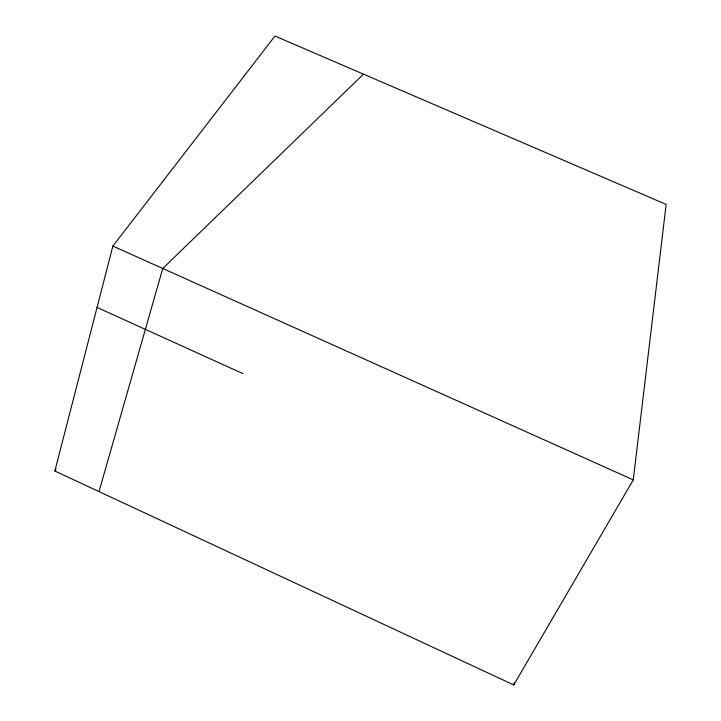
<?xml version="1.0" encoding="UTF-8"?>
<svg xmlns="http://www.w3.org/2000/svg" width="721" height="721" viewBox="0 0 721 721"><rect width="100%" height="100%" fill="white"/><g stroke="black" fill="none" stroke-linecap="round" stroke-linejoin="round"><path stroke-width="1.08" d="M633.272 479.88L666.141 204.431L274.98 36.05L112.882 246.077L54.859 471.002L513.74 684.95L633.272 479.88L112.882 246.077M513.74 684.95L514.226 682.751M99.002 491.587L162.757 268.482L363.474 74.146M54.859 471.002L56.058 469.101M97.056 307.425L242.932 373.64"/></g></svg>
